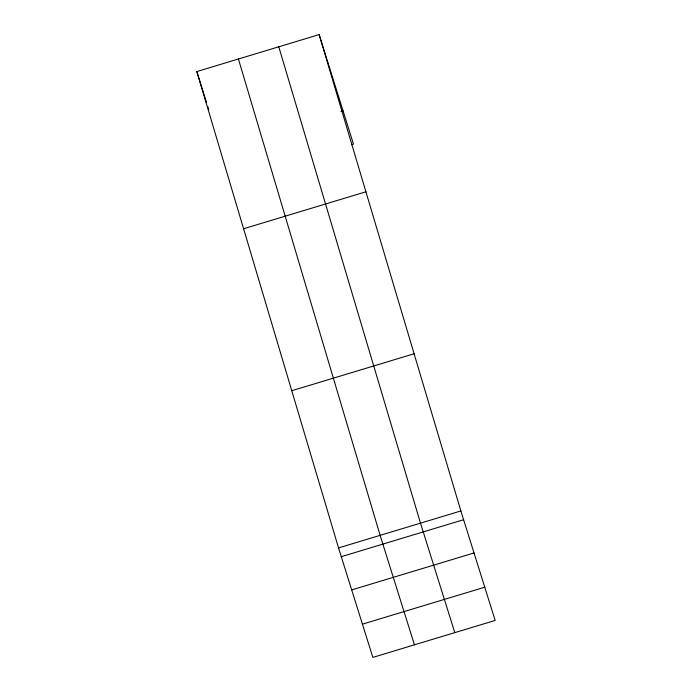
<?xml version="1.0" encoding="UTF-8"?>
<svg xmlns="http://www.w3.org/2000/svg" width="692" height="692" viewBox="0 0 692 692"><rect width="100%" height="100%" fill="white"/><g stroke="black" fill="none" stroke-linecap="round" stroke-linejoin="round"><path stroke-width="1.04" d="M319.15 34.6L460.863 510.956L495.169 620.439L372.85 657.4L338.535 547.917L196.831 71.561L319.15 34.6L353.465 144.083L351.441 144.697M341.026 111.455L343.042 110.841M243.593 228.758L365.912 191.796M291.773 390.72L414.101 353.759M338.535 547.917L460.863 510.956M341.286 556.679L463.605 519.718M351.7 589.913L474.02 552.96M362.435 624.158L484.755 587.205M454.808 632.635L420.494 523.152L278.781 46.797M414.439 644.832L380.133 535.348L238.42 58.993M196.831 71.561L206.519 102.477M207.782 106.507L208.725 109.526"/></g></svg>
